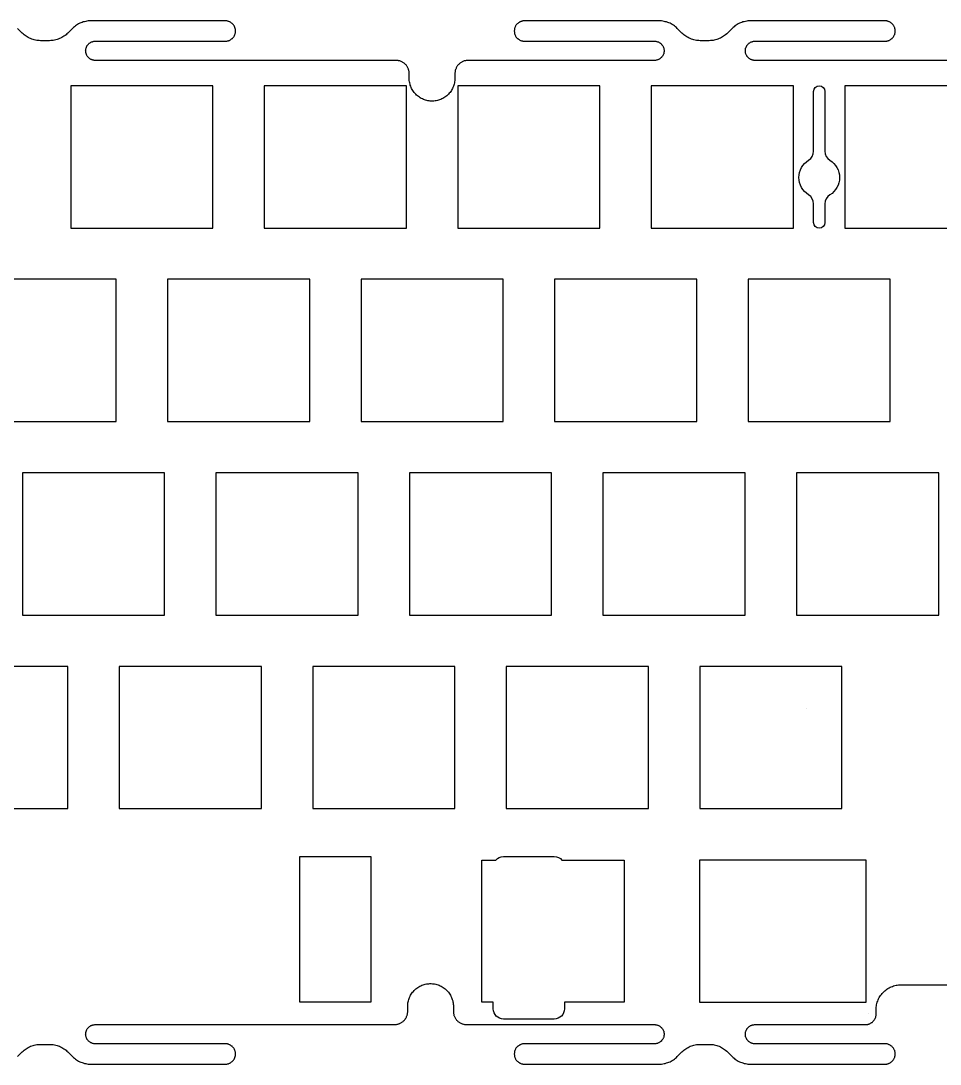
# Model space of a CAD drawing. Header units: millimetres. Extents: x -159 to 146, y -125 to 91.
# Drawn here: x -8.3 to 82.2, y -125.3 to -22.6 of the extents above; entities that cross this region are included whole.
import ezdxf

# ---------------------------------------------------------------- set-up
doc = ezdxf.new("R2010")
doc.units = ezdxf.units.MM
doc.header["$MEASUREMENT"] = 0
doc.layers.add('Ä¬ÈÏÖµ', color=7, linetype='Continuous', true_color=0x000000)

msp = doc.modelspace()

# ---------------------------------------------------------------- linework, layer by layer
at = {"layer": 'Ä¬ÈÏÖµ', "color": 7, "true_color": 0xffffff}
for p, q in [((69.06, -90.33, 5.1), (69.06, -90.33)), ((75.13, -120.3), (75.13, -120.3))]:
    msp.add_line(p, q, dxfattribs=at)
for points in [[(-3.4, -43), (10.6, -43), (10.6, -29), (-3.4, -29)], [(15.65, -43), (29.65, -43), (29.65, -29), (15.65, -29)], [(34.7, -43), (48.7, -43), (48.7, -29), (34.7, -29)], [(53.75, -43), (67.75, -43), (67.75, -29), (53.75, -29)], [(72.8, -43), (86.8, -43), (86.8, -29), (72.8, -29)], [(-12.92, -62.04), (1.08, -62.04), (1.08, -48.04), (-12.92, -48.04)], [(6.13, -62.04), (20.13, -62.04), (20.13, -48.04), (6.13, -48.04)], [(25.18, -62.04), (39.18, -62.04), (39.18, -48.04), (25.18, -48.04)], [(44.23, -62.04), (58.23, -62.04), (58.23, -48.04), (44.23, -48.04)], [(63.28, -62.04), (77.28, -62.04), (77.28, -48.04), (63.28, -48.04)], [(-8.16, -81.09), (5.84, -81.09), (5.84, -67.09), (-8.16, -67.09)], [(10.89, -81.09), (24.89, -81.09), (24.89, -67.09), (10.89, -67.09)], [(29.94, -81.09), (43.94, -81.09), (43.94, -67.09), (29.94, -67.09)], [(48.99, -81.09), (62.99, -81.09), (62.99, -67.09), (48.99, -67.09)], [(68.04, -81.09), (82.04, -81.09), (82.04, -67.09), (68.04, -67.09)], [(-17.68, -100.14), (-3.68, -100.14), (-3.68, -86.14), (-17.68, -86.14)], [(1.37, -100.14), (15.37, -100.14), (15.37, -86.14), (1.37, -86.14)], [(20.42, -100.14), (34.42, -100.14), (34.42, -86.14), (20.42, -86.14)], [(39.47, -100.14), (53.47, -100.14), (53.47, -86.14), (39.47, -86.14)], [(58.52, -100.14), (72.52, -100.14), (72.52, -86.14), (58.52, -86.14)], [(26.14, -104.85), (26.14, -119.2), (19.14, -119.2), (19.14, -104.85)], [(58.51, -119.2), (74.9, -119.2), (74.9, -105.2), (58.51, -105.2)]]:
    msp.add_lwpolyline(points, close=True, dxfattribs=at)
for points in [[(69.73, -40.62, 0.259846), (69.23, -39.72, -0.557323), (69.23, -36.32, 0.259846), (69.73, -35.43), (69.73, -29.55, -1), (70.83, -29.55), (70.83, -35.42, 0.260735), (71.33, -36.32, -0.559508), (71.33, -39.73, 0.260735), (70.83, -40.62), (70.83, -42.45, -1), (69.73, -42.45)], [(39.2, -104.85), (44.2, -104.85, -0.219126), (44.96, -105.2), (51.08, -105.2), (51.08, -119.2), (45.2, -119.2), (45.2, -119.85, -0.414206), (44.2, -120.85), (39.2, -120.85, -0.414213), (38.2, -119.85), (38.2, -119.2), (37.08, -119.2), (37.08, -105.2), (38.44, -105.2, -0.219136)]]:
    msp.add_lwpolyline(points, format="xyb", close=True, dxfattribs=at)
for points in [[(86.14, -26.49, 0), (63.96, -26.49, 0), (63.91, -26.49, 0), (63.86, -26.49, 0), (63.81, -26.48, 0), (63.76, -26.47, 0), (63.71, -26.46, 0), (63.67, -26.44, 0), (63.62, -26.43, 0), (63.57, -26.41, 0), (63.53, -26.39, 0), (63.48, -26.36, 0), (63.44, -26.34, 0), (63.4, -26.31, 0), (63.36, -26.28, 0), (63.32, -26.25, 0), (63.29, -26.21, 0), (63.25, -26.18, 0), (63.22, -26.14, 0), (63.19, -26.1, 0), (63.16, -26.06, 0), (63.14, -26.02, 0), (63.12, -25.97, 0), (63.09, -25.93, 0), (63.07, -25.88, 0), (63.06, -25.84, 0), (63.04, -25.79, 0), (63.03, -25.74, 0), (63.02, -25.69, 0), (63.02, -25.64, 0), (63.01, -25.59, 0), (63.01, -25.55, 0), (63.01, -25.5, 0), (63.02, -25.45, 0), (63.02, -25.4, 0), (63.03, -25.35, 0), (63.04, -25.3, 0), (63.06, -25.25, 0), (63.08, -25.21, 0), (63.09, -25.16, 0), (63.12, -25.12, 0), (63.14, -25.07, 0), (63.16, -25.03, 0), (63.19, -24.99, 0), (63.22, -24.95, 0), (63.26, -24.91, 0), (63.29, -24.88, 0), (63.33, -24.84, 0), (63.36, -24.81, 0), (63.4, -24.78, 0), (63.44, -24.75, 0), (63.49, -24.73, 0), (63.53, -24.7, 0), (63.57, -24.68, 0), (63.62, -24.66, 0), (63.67, -24.65, 0), (63.71, -24.63, 0), (63.76, -24.62, 0), (63.81, -24.61, 0), (63.86, -24.61, 0), (63.91, -24.6, 0), (63.96, -24.6, 0), (76.76, -24.6, 0), (76.81, -24.6, 0), (76.86, -24.59, 0), (76.92, -24.59, 0), (76.97, -24.58, 0), (77.02, -24.57, 0), (77.07, -24.55, 0), (77.11, -24.54, 0), (77.16, -24.52, 0), (77.21, -24.49, 0), (77.25, -24.47, 0), (77.3, -24.44, 0), (77.34, -24.41, 0), (77.38, -24.38, 0), (77.42, -24.35, 0), (77.46, -24.32, 0), (77.5, -24.28, 0), (77.53, -24.24, 0), (77.56, -24.2, 0), (77.59, -24.16, 0), (77.62, -24.11, 0), (77.64, -24.07, 0), (77.67, -24.02, 0), (77.69, -23.98, 0), (77.71, -23.93, 0), (77.72, -23.88, 0), (77.73, -23.83, 0), (77.75, -23.78, 0), (77.75, -23.73, 0), (77.76, -23.68, 0), (77.76, -23.63, 0), (77.76, -23.57, 0), (77.76, -23.52, 0), (77.75, -23.47, 0), (77.75, -23.42, 0), (77.73, -23.37, 0), (77.72, -23.32, 0), (77.71, -23.27, 0), (77.69, -23.22, 0), (77.67, -23.18, 0), (77.64, -23.13, 0), (77.62, -23.09, 0), (77.59, -23.04, 0), (77.56, -23, 0), (77.53, -22.96, 0), (77.5, -22.92, 0), (77.46, -22.88, 0), (77.42, -22.85, 0), (77.38, -22.82, 0), (77.34, -22.78, 0), (77.3, -22.76, 0), (77.25, -22.73, 0), (77.21, -22.71, 0), (77.16, -22.68, 0), (77.11, -22.66, 0), (77.07, -22.65, 0), (77.02, -22.63, 0), (76.97, -22.62, 0), (76.92, -22.61, 0), (76.86, -22.61, 0), (76.81, -22.6, 0), (76.76, -22.6, 0), (63.51, -22.6, 0), (63.39, -22.6, 0), (63.26, -22.61, 0), (63.14, -22.63, 0), (63.02, -22.65, 0), (62.89, -22.68, 0), (62.77, -22.71, 0), (62.65, -22.75, 0), (62.54, -22.79, 0), (62.42, -22.84, 0), (62.31, -22.9, 0), (62.2, -22.96, 0), (62.1, -23.03, 0), (61.99, -23.1, 0), (61.9, -23.18, 0), (61.8, -23.26, 0), (61.71, -23.35, 0), (61.26, -23.8, 0), (61.17, -23.89, 0), (61.07, -23.97, 0), (60.97, -24.04, 0), (60.87, -24.12, 0), (60.77, -24.18, 0), (60.66, -24.24, 0), (60.55, -24.3, 0), (60.43, -24.35, 0), (60.31, -24.4, 0), (60.2, -24.44, 0), (60.08, -24.47, 0), (59.95, -24.5, 0), (59.83, -24.52, 0), (59.71, -24.53, 0), (59.58, -24.54, 0), (59.46, -24.55, 0), (58.57, -24.55, 0), (58.44, -24.54, 0), (58.32, -24.53, 0), (58.19, -24.52, 0), (58.07, -24.5, 0), (57.95, -24.47, 0), (57.83, -24.44, 0), (57.71, -24.4, 0), (57.59, -24.35, 0), (57.48, -24.3, 0), (57.37, -24.24, 0), (57.26, -24.18, 0), (57.15, -24.12, 0), (57.05, -24.04, 0), (56.95, -23.97, 0), (56.86, -23.89, 0), (56.76, -23.8, 0), (56.31, -23.35, 0), (56.22, -23.26, 0), (56.13, -23.18, 0), (56.03, -23.1, 0), (55.93, -23.03, 0), (55.82, -22.96, 0), (55.71, -22.9, 0), (55.6, -22.84, 0), (55.49, -22.79, 0), (55.37, -22.75, 0), (55.25, -22.71, 0), (55.13, -22.68, 0), (55.01, -22.65, 0), (54.88, -22.63, 0), (54.76, -22.61, 0), (54.64, -22.6, 0), (54.51, -22.6, 0), (41.26, -22.6, 0), (41.21, -22.6, 0), (41.16, -22.61, 0), (41.11, -22.61, 0), (41.06, -22.62, 0), (41.01, -22.63, 0), (40.96, -22.65, 0), (40.91, -22.66, 0), (40.86, -22.68, 0), (40.82, -22.71, 0), (40.77, -22.73, 0), (40.73, -22.76, 0), (40.68, -22.78, 0), (40.64, -22.82, 0), (40.6, -22.85, 0), (40.56, -22.88, 0), (40.53, -22.92, 0), (40.49, -22.96, 0), (40.46, -23, 0), (40.43, -23.04, 0), (40.4, -23.09, 0), (40.38, -23.13, 0), (40.36, -23.18, 0), (40.34, -23.22, 0), (40.32, -23.27, 0), (40.3, -23.32, 0), (40.29, -23.37, 0), (40.28, -23.42, 0), (40.27, -23.47, 0), (40.27, -23.52, 0), (40.26, -23.57, 0), (40.26, -23.63, 0), (40.27, -23.68, 0), (40.27, -23.73, 0), (40.28, -23.78, 0), (40.29, -23.83, 0), (40.3, -23.88, 0), (40.32, -23.93, 0), (40.34, -23.98, 0), (40.36, -24.02, 0), (40.38, -24.07, 0), (40.4, -24.11, 0), (40.43, -24.16, 0), (40.46, -24.2, 0), (40.49, -24.24, 0), (40.53, -24.28, 0), (40.56, -24.32, 0), (40.6, -24.35, 0), (40.64, -24.38, 0), (40.68, -24.41, 0), (40.73, -24.44, 0), (40.77, -24.47, 0), (40.82, -24.49, 0), (40.86, -24.52, 0), (40.91, -24.54, 0), (40.96, -24.55, 0), (41.01, -24.57, 0), (41.06, -24.58, 0), (41.11, -24.59, 0), (41.16, -24.59, 0), (41.21, -24.6, 0), (41.26, -24.6, 0), (54.07, -24.6, 0), (54.12, -24.6, 0), (54.17, -24.61, 0), (54.21, -24.61, 0), (54.26, -24.62, 0), (54.31, -24.63, 0), (54.36, -24.65, 0), (54.41, -24.66, 0), (54.45, -24.68, 0), (54.5, -24.7, 0), (54.54, -24.73, 0), (54.58, -24.75, 0), (54.62, -24.78, 0), (54.66, -24.81, 0), (54.7, -24.84, 0), (54.74, -24.88, 0), (54.77, -24.91, 0), (54.8, -24.95, 0), (54.83, -24.99, 0), (54.86, -25.03, 0), (54.89, -25.07, 0), (54.91, -25.12, 0), (54.93, -25.16, 0), (54.95, -25.21, 0), (54.97, -25.25, 0), (54.98, -25.3, 0), (54.99, -25.35, 0), (55, -25.4, 0), (55.01, -25.45, 0), (55.01, -25.5, 0), (55.01, -25.55, 0), (55.01, -25.59, 0), (55.01, -25.64, 0), (55, -25.69, 0), (54.99, -25.74, 0), (54.98, -25.79, 0), (54.97, -25.84, 0), (54.95, -25.88, 0), (54.93, -25.93, 0), (54.91, -25.97, 0), (54.89, -26.02, 0), (54.86, -26.06, 0), (54.83, -26.1, 0), (54.8, -26.14, 0), (54.77, -26.18, 0), (54.74, -26.21, 0), (54.7, -26.25, 0), (54.66, -26.28, 0), (54.62, -26.31, 0), (54.58, -26.34, 0), (54.54, -26.36, 0), (54.5, -26.39, 0), (54.45, -26.41, 0), (54.41, -26.43, 0), (54.36, -26.44, 0), (54.31, -26.46, 0), (54.26, -26.47, 0), (54.22, -26.48, 0), (54.17, -26.49, 0), (54.12, -26.49, 0), (54.07, -26.49, 0), (35.72, -26.49, 0), (35.66, -26.49, 0), (35.59, -26.5, 0), (35.52, -26.51, 0), (35.46, -26.52, 0), (35.4, -26.53, 0), (35.33, -26.55, 0), (35.27, -26.57, 0), (35.21, -26.6, 0), (35.15, -26.62, 0), (35.09, -26.65, 0), (35.03, -26.69, 0), (34.98, -26.72, 0), (34.93, -26.76, 0), (34.87, -26.8, 0), (34.83, -26.85, 0), (34.78, -26.9, 0), (34.74, -26.94, 0), (34.69, -27, 0), (34.65, -27.05, 0), (34.62, -27.1, 0), (34.58, -27.16, 0), (34.55, -27.22, 0), (34.53, -27.28, 0), (34.5, -27.34, 0), (34.48, -27.4, 0), (34.46, -27.47, 0), (34.45, -27.53, 0), (34.44, -27.59, 0), (34.43, -27.66, 0), (34.42, -27.73, 0), (34.42, -27.79, 0), (34.42, -28.25, 0), (34.42, -28.36, 0), (34.41, -28.48, 0), (34.39, -28.59, 0), (34.37, -28.71, 0), (34.35, -28.82, 0), (34.31, -28.93, 0), (34.28, -29.04, 0), (34.23, -29.15, 0), (34.18, -29.25, 0), (34.13, -29.35, 0), (34.07, -29.45, 0), (34.01, -29.55, 0), (33.94, -29.64, 0), (33.86, -29.73, 0), (33.78, -29.82, 0), (33.7, -29.9, 0), (33.61, -29.97, 0), (33.52, -30.05, 0), (33.43, -30.11, 0), (33.33, -30.17, 0), (33.23, -30.23, 0), (33.13, -30.28, 0), (33.02, -30.33, 0), (32.91, -30.37, 0), (32.8, -30.41, 0), (32.69, -30.44, 0), (32.57, -30.46, 0), (32.46, -30.48, 0), (32.35, -30.49, 0), (32.23, -30.5, 0), (32.11, -30.5, 0), (32, -30.49, 0), (31.88, -30.48, 0), (31.77, -30.46, 0), (31.65, -30.44, 0), (31.54, -30.41, 0), (31.43, -30.37, 0), (31.32, -30.33, 0), (31.22, -30.28, 0), (31.11, -30.23, 0), (31.01, -30.17, 0), (30.92, -30.11, 0), (30.82, -30.05, 0), (30.73, -29.97, 0), (30.64, -29.9, 0), (30.56, -29.82, 0), (30.48, -29.73, 0), (30.41, -29.64, 0), (30.34, -29.55, 0), (30.27, -29.45, 0), (30.21, -29.35, 0), (30.16, -29.25, 0), (30.11, -29.15, 0), (30.07, -29.04, 0), (30.03, -28.93, 0), (30, -28.82, 0), (29.97, -28.71, 0), (29.95, -28.59, 0), (29.93, -28.48, 0), (29.92, -28.36, 0), (29.92, -28.25, 0), (29.92, -27.79, 0), (29.92, -27.73, 0), (29.91, -27.66, 0), (29.91, -27.59, 0), (29.89, -27.53, 0), (29.88, -27.47, 0), (29.86, -27.4, 0), (29.84, -27.34, 0), (29.82, -27.28, 0), (29.79, -27.22, 0), (29.76, -27.16, 0), (29.72, -27.1, 0), (29.69, -27.05, 0), (29.65, -27, 0), (29.61, -26.94, 0), (29.56, -26.9, 0), (29.52, -26.85, 0), (29.47, -26.8, 0), (29.42, -26.76, 0), (29.36, -26.72, 0), (29.31, -26.69, 0), (29.25, -26.65, 0), (29.19, -26.62, 0), (29.13, -26.6, 0), (29.07, -26.57, 0), (29.01, -26.55, 0), (28.95, -26.53, 0), (28.88, -26.52, 0), (28.82, -26.51, 0), (28.75, -26.5, 0), (28.69, -26.49, 0), (28.62, -26.49, 0), (-0.98, -26.49, 0), (-1.03, -26.49, 0), (-1.08, -26.49, 0), (-1.13, -26.48, 0), (-1.18, -26.47, 0), (-1.22, -26.46, 0), (-1.27, -26.44, 0), (-1.32, -26.43, 0), (-1.36, -26.41, 0), (-1.41, -26.39, 0), (-1.45, -26.36, 0), (-1.5, -26.34, 0), (-1.54, -26.31, 0), (-1.58, -26.28, 0), (-1.61, -26.25, 0), (-1.65, -26.21, 0), (-1.68, -26.18, 0), (-1.71, -26.14, 0), (-1.74, -26.1, 0), (-1.77, -26.06, 0), (-1.8, -26.02, 0), (-1.82, -25.97, 0), (-1.84, -25.93, 0), (-1.86, -25.88, 0), (-1.88, -25.84, 0), (-1.89, -25.79, 0), (-1.9, -25.74, 0), (-1.91, -25.69, 0), (-1.92, -25.64, 0), (-1.92, -25.59, 0), (-1.93, -25.55, 0), (-1.92, -25.5, 0), (-1.92, -25.45, 0), (-1.91, -25.4, 0), (-1.9, -25.35, 0), (-1.89, -25.3, 0), (-1.88, -25.25, 0), (-1.86, -25.21, 0), (-1.84, -25.16, 0), (-1.82, -25.12, 0), (-1.8, -25.07, 0), (-1.77, -25.03, 0), (-1.74, -24.99, 0), (-1.71, -24.95, 0), (-1.68, -24.91, 0), (-1.65, -24.88, 0), (-1.61, -24.84, 0), (-1.57, -24.81, 0), (-1.54, -24.78, 0), (-1.49, -24.75, 0), (-1.45, -24.73, 0), (-1.41, -24.7, 0), (-1.36, -24.68, 0), (-1.32, -24.66, 0), (-1.27, -24.65, 0), (-1.22, -24.63, 0), (-1.18, -24.62, 0), (-1.13, -24.61, 0), (-1.08, -24.61, 0), (-1.03, -24.6, 0), (-0.98, -24.6, 0), (11.82, -24.6, 0), (11.88, -24.6, 0), (11.93, -24.59, 0), (11.98, -24.59, 0), (12.03, -24.58, 0), (12.08, -24.57, 0), (12.13, -24.55, 0), (12.18, -24.54, 0), (12.22, -24.52, 0), (12.27, -24.49, 0), (12.32, -24.47, 0), (12.36, -24.44, 0), (12.4, -24.41, 0), (12.44, -24.38, 0), (12.48, -24.35, 0), (12.52, -24.32, 0), (12.56, -24.28, 0), (12.59, -24.24, 0), (12.62, -24.2, 0), (12.65, -24.16, 0), (12.68, -24.11, 0), (12.71, -24.07, 0), (12.73, -24.02, 0), (12.75, -23.98, 0), (12.77, -23.93, 0), (12.78, -23.88, 0), (12.8, -23.83, 0), (12.81, -23.78, 0), (12.82, -23.73, 0), (12.82, -23.68, 0), (12.82, -23.63, 0), (12.82, -23.57, 0), (12.82, -23.52, 0), (12.82, -23.47, 0), (12.81, -23.42, 0), (12.8, -23.37, 0), (12.78, -23.32, 0), (12.77, -23.27, 0), (12.75, -23.22, 0), (12.73, -23.18, 0), (12.71, -23.13, 0), (12.68, -23.09, 0), (12.65, -23.04, 0), (12.62, -23, 0), (12.59, -22.96, 0), (12.56, -22.92, 0), (12.52, -22.88, 0), (12.48, -22.85, 0), (12.44, -22.82, 0), (12.4, -22.78, 0), (12.36, -22.76, 0), (12.32, -22.73, 0), (12.27, -22.71, 0), (12.22, -22.68, 0), (12.18, -22.66, 0), (12.13, -22.65, 0), (12.08, -22.63, 0), (12.03, -22.62, 0), (11.98, -22.61, 0), (11.93, -22.61, 0), (11.88, -22.6, 0), (11.82, -22.6, 0), (-1.42, -22.6, 0), (-1.55, -22.6, 0), (-1.67, -22.61, 0), (-1.8, -22.63, 0), (-1.92, -22.65, 0), (-2.04, -22.68, 0), (-2.16, -22.71, 0), (-2.28, -22.75, 0), (-2.4, -22.79, 0), (-2.51, -22.84, 0), (-2.63, -22.9, 0), (-2.73, -22.96, 0), (-2.84, -23.03, 0), (-2.94, -23.1, 0), (-3.04, -23.18, 0), (-3.14, -23.26, 0), (-3.23, -23.35, 0), (-3.68, -23.8, 0), (-3.77, -23.89, 0), (-3.86, -23.97, 0), (-3.96, -24.04, 0), (-4.07, -24.12, 0), (-4.17, -24.18, 0), (-4.28, -24.24, 0), (-4.39, -24.3, 0), (-4.51, -24.35, 0), (-4.62, -24.4, 0), (-4.74, -24.44, 0), (-4.86, -24.47, 0), (-4.98, -24.5, 0), (-5.11, -24.52, 0), (-5.23, -24.53, 0), (-5.36, -24.54, 0), (-5.48, -24.55, 0), (-6.37, -24.55, 0), (-6.49, -24.54, 0), (-6.62, -24.53, 0), (-6.74, -24.52, 0), (-6.87, -24.5, 0), (-6.99, -24.47, 0), (-7.11, -24.44, 0), (-7.23, -24.4, 0), (-7.35, -24.35, 0), (-7.46, -24.3, 0), (-7.57, -24.24, 0), (-7.68, -24.18, 0), (-7.79, -24.12, 0), (-7.89, -24.04, 0), (-7.99, -23.97, 0), (-8.08, -23.89, 0), (-8.17, -23.8, 0), (-8.62, -23.35, 0)], [(-8.62, -124.55, 0), (-8.17, -124.09, 0), (-8.08, -124.01, 0), (-7.99, -123.93, 0), (-7.89, -123.85, 0), (-7.79, -123.78, 0), (-7.68, -123.71, 0), (-7.57, -123.65, 0), (-7.46, -123.59, 0), (-7.35, -123.54, 0), (-7.23, -123.5, 0), (-7.11, -123.46, 0), (-6.99, -123.42, 0), (-6.87, -123.4, 0), (-6.74, -123.37, 0), (-6.62, -123.36, 0), (-6.49, -123.35, 0), (-6.37, -123.35, 0), (-5.48, -123.35, 0), (-5.36, -123.35, 0), (-5.23, -123.36, 0), (-5.11, -123.37, 0), (-4.98, -123.4, 0), (-4.86, -123.42, 0), (-4.74, -123.46, 0), (-4.62, -123.5, 0), (-4.51, -123.54, 0), (-4.39, -123.59, 0), (-4.28, -123.65, 0), (-4.17, -123.71, 0), (-4.07, -123.78, 0), (-3.96, -123.85, 0), (-3.86, -123.93, 0), (-3.77, -124.01, 0), (-3.68, -124.09, 0), (-3.23, -124.55, 0), (-3.14, -124.63, 0), (-3.04, -124.71, 0), (-2.94, -124.79, 0), (-2.84, -124.86, 0), (-2.73, -124.93, 0), (-2.63, -124.99, 0), (-2.51, -125.05, 0), (-2.4, -125.1, 0), (-2.28, -125.14, 0), (-2.16, -125.18, 0), (-2.04, -125.22, 0), (-1.92, -125.24, 0), (-1.8, -125.27, 0), (-1.67, -125.28, 0), (-1.55, -125.29, 0), (-1.42, -125.29, 0), (11.82, -125.29, 0), (11.88, -125.29, 0), (11.93, -125.29, 0), (11.98, -125.28, 0), (12.03, -125.27, 0), (12.08, -125.26, 0), (12.13, -125.25, 0), (12.18, -125.23, 0), (12.22, -125.21, 0), (12.27, -125.19, 0), (12.32, -125.16, 0), (12.36, -125.14, 0), (12.4, -125.11, 0), (12.44, -125.08, 0), (12.48, -125.04, 0), (12.52, -125.01, 0), (12.56, -124.97, 0), (12.59, -124.93, 0), (12.62, -124.89, 0), (12.65, -124.85, 0), (12.68, -124.81, 0), (12.71, -124.76, 0), (12.73, -124.72, 0), (12.75, -124.67, 0), (12.77, -124.62, 0), (12.78, -124.57, 0), (12.8, -124.52, 0), (12.81, -124.47, 0), (12.82, -124.42, 0), (12.82, -124.37, 0), (12.82, -124.32, 0), (12.82, -124.27, 0), (12.82, -124.22, 0), (12.82, -124.16, 0), (12.81, -124.11, 0), (12.8, -124.06, 0), (12.78, -124.01, 0), (12.77, -123.96, 0), (12.75, -123.92, 0), (12.73, -123.87, 0), (12.71, -123.82, 0), (12.68, -123.78, 0), (12.65, -123.73, 0), (12.62, -123.69, 0), (12.59, -123.65, 0), (12.56, -123.61, 0), (12.52, -123.58, 0), (12.48, -123.54, 0), (12.44, -123.51, 0), (12.4, -123.48, 0), (12.36, -123.45, 0), (12.32, -123.42, 0), (12.27, -123.4, 0), (12.22, -123.38, 0), (12.18, -123.36, 0), (12.13, -123.34, 0), (12.08, -123.33, 0), (12.03, -123.31, 0), (11.98, -123.3, 0), (11.93, -123.3, 0), (11.88, -123.29, 0), (11.82, -123.29, 0), (-0.98, -123.29, 0), (-1.03, -123.29, 0), (-1.08, -123.29, 0), (-1.13, -123.28, 0), (-1.18, -123.27, 0), (-1.22, -123.26, 0), (-1.27, -123.25, 0), (-1.32, -123.23, 0), (-1.36, -123.21, 0), (-1.41, -123.19, 0), (-1.45, -123.17, 0), (-1.49, -123.14, 0), (-1.54, -123.11, 0), (-1.57, -123.08, 0), (-1.61, -123.05, 0), (-1.65, -123.02, 0), (-1.68, -122.98, 0), (-1.71, -122.94, 0), (-1.74, -122.9, 0), (-1.77, -122.86, 0), (-1.8, -122.82, 0), (-1.82, -122.78, 0), (-1.84, -122.73, 0), (-1.86, -122.69, 0), (-1.88, -122.64, 0), (-1.89, -122.59, 0), (-1.9, -122.54, 0), (-1.91, -122.49, 0), (-1.92, -122.45, 0), (-1.92, -122.4, 0), (-1.93, -122.35, 0), (-1.92, -122.3, 0), (-1.92, -122.25, 0), (-1.91, -122.2, 0), (-1.9, -122.15, 0), (-1.89, -122.1, 0), (-1.88, -122.05, 0), (-1.86, -122.01, 0), (-1.84, -121.96, 0), (-1.82, -121.92, 0), (-1.8, -121.87, 0), (-1.77, -121.83, 0), (-1.74, -121.79, 0), (-1.71, -121.75, 0), (-1.68, -121.71, 0), (-1.65, -121.68, 0), (-1.61, -121.64, 0), (-1.57, -121.61, 0), (-1.54, -121.58, 0), (-1.49, -121.55, 0), (-1.45, -121.53, 0), (-1.41, -121.5, 0), (-1.36, -121.48, 0), (-1.32, -121.46, 0), (-1.27, -121.45, 0), (-1.22, -121.43, 0), (-1.18, -121.42, 0), (-1.13, -121.41, 0), (-1.08, -121.41, 0), (-1.03, -121.4, 0), (-0.98, -121.4, 0), (28.47, -121.4, 0), (28.54, -121.4, 0), (28.6, -121.39, 0), (28.67, -121.39, 0), (28.73, -121.37, 0), (28.8, -121.36, 0), (28.86, -121.34, 0), (28.92, -121.32, 0), (28.98, -121.3, 0), (29.04, -121.27, 0), (29.1, -121.24, 0), (29.16, -121.2, 0), (29.21, -121.17, 0), (29.27, -121.13, 0), (29.32, -121.09, 0), (29.37, -121.04, 0), (29.41, -121, 0), (29.46, -120.95, 0), (29.5, -120.9, 0), (29.54, -120.84, 0), (29.57, -120.79, 0), (29.61, -120.73, 0), (29.64, -120.67, 0), (29.67, -120.61, 0), (29.69, -120.55, 0), (29.71, -120.49, 0), (29.73, -120.43, 0), (29.74, -120.36, 0), (29.76, -120.3, 0), (29.76, -120.23, 0), (29.77, -120.17, 0), (29.77, -120.1, 0), (29.77, -119.62, 0), (29.77, -119.5, 0), (29.78, -119.39, 0), (29.8, -119.27, 0), (29.82, -119.16, 0), (29.85, -119.05, 0), (29.88, -118.93, 0), (29.92, -118.82, 0), (29.96, -118.72, 0), (30.01, -118.61, 0), (30.06, -118.51, 0), (30.12, -118.41, 0), (30.19, -118.31, 0), (30.26, -118.22, 0), (30.33, -118.13, 0), (30.41, -118.05, 0), (30.49, -117.97, 0), (30.58, -117.89, 0), (30.67, -117.82, 0), (30.77, -117.75, 0), (30.86, -117.69, 0), (30.96, -117.63, 0), (31.07, -117.58, 0), (31.17, -117.53, 0), (31.28, -117.49, 0), (31.39, -117.46, 0), (31.5, -117.43, 0), (31.62, -117.4, 0), (31.73, -117.39, 0), (31.85, -117.38, 0), (31.96, -117.37, 0), (32.08, -117.37, 0), (32.2, -117.38, 0), (32.31, -117.39, 0), (32.42, -117.4, 0), (32.54, -117.43, 0), (32.65, -117.46, 0), (32.76, -117.49, 0), (32.87, -117.53, 0), (32.98, -117.58, 0), (33.08, -117.63, 0), (33.18, -117.69, 0), (33.28, -117.75, 0), (33.37, -117.82, 0), (33.46, -117.89, 0), (33.55, -117.97, 0), (33.63, -118.05, 0), (33.71, -118.13, 0), (33.79, -118.22, 0), (33.86, -118.31, 0), (33.92, -118.41, 0), (33.98, -118.51, 0), (34.03, -118.61, 0), (34.08, -118.72, 0), (34.13, -118.82, 0), (34.16, -118.93, 0), (34.2, -119.05, 0), (34.22, -119.16, 0), (34.24, -119.27, 0), (34.26, -119.39, 0), (34.27, -119.5, 0), (34.27, -119.62, 0), (34.27, -120.1, 0), (34.27, -120.17, 0), (34.28, -120.23, 0), (34.29, -120.3, 0), (34.3, -120.36, 0), (34.31, -120.43, 0), (34.33, -120.49, 0), (34.35, -120.55, 0), (34.38, -120.61, 0), (34.4, -120.67, 0), (34.43, -120.73, 0), (34.47, -120.79, 0), (34.5, -120.84, 0), (34.54, -120.9, 0), (34.59, -120.95, 0), (34.63, -121, 0), (34.68, -121.04, 0), (34.72, -121.09, 0), (34.78, -121.13, 0), (34.83, -121.17, 0), (34.88, -121.2, 0), (34.94, -121.24, 0), (35, -121.27, 0), (35.06, -121.3, 0), (35.12, -121.32, 0), (35.18, -121.34, 0), (35.25, -121.36, 0), (35.31, -121.37, 0), (35.37, -121.39, 0), (35.44, -121.39, 0), (35.51, -121.4, 0), (35.57, -121.4, 0), (54.07, -121.4, 0), (54.12, -121.4, 0), (54.17, -121.41, 0), (54.21, -121.41, 0), (54.26, -121.42, 0), (54.31, -121.43, 0), (54.36, -121.45, 0), (54.41, -121.46, 0), (54.45, -121.48, 0), (54.5, -121.5, 0), (54.54, -121.53, 0), (54.58, -121.55, 0), (54.62, -121.58, 0), (54.66, -121.61, 0), (54.7, -121.64, 0), (54.74, -121.68, 0), (54.77, -121.71, 0), (54.8, -121.75, 0), (54.83, -121.79, 0), (54.86, -121.83, 0), (54.89, -121.87, 0), (54.91, -121.92, 0), (54.93, -121.96, 0), (54.95, -122.01, 0), (54.97, -122.05, 0), (54.98, -122.1, 0), (54.99, -122.15, 0), (55, -122.2, 0), (55.01, -122.25, 0), (55.01, -122.3, 0), (55.01, -122.35, 0), (55.01, -122.4, 0), (55.01, -122.45, 0), (55, -122.49, 0), (54.99, -122.54, 0), (54.98, -122.59, 0), (54.97, -122.64, 0), (54.95, -122.69, 0), (54.93, -122.73, 0), (54.91, -122.78, 0), (54.89, -122.82, 0), (54.86, -122.86, 0), (54.83, -122.9, 0), (54.8, -122.94, 0), (54.77, -122.98, 0), (54.74, -123.02, 0), (54.7, -123.05, 0), (54.66, -123.08, 0), (54.62, -123.11, 0), (54.58, -123.14, 0), (54.54, -123.17, 0), (54.5, -123.19, 0), (54.45, -123.21, 0), (54.41, -123.23, 0), (54.36, -123.25, 0), (54.31, -123.26, 0), (54.26, -123.27, 0), (54.21, -123.28, 0), (54.17, -123.29, 0), (54.12, -123.29, 0), (54.07, -123.29, 0), (41.26, -123.29, 0), (41.21, -123.29, 0), (41.16, -123.3, 0), (41.11, -123.3, 0), (41.06, -123.31, 0), (41.01, -123.33, 0), (40.96, -123.34, 0), (40.91, -123.36, 0), (40.86, -123.38, 0), (40.82, -123.4, 0), (40.77, -123.42, 0), (40.73, -123.45, 0), (40.68, -123.48, 0), (40.64, -123.51, 0), (40.6, -123.54, 0), (40.56, -123.58, 0), (40.53, -123.61, 0), (40.49, -123.65, 0), (40.46, -123.69, 0), (40.43, -123.73, 0), (40.4, -123.78, 0), (40.38, -123.82, 0), (40.36, -123.87, 0), (40.34, -123.92, 0), (40.32, -123.96, 0), (40.3, -124.01, 0), (40.29, -124.06, 0), (40.28, -124.11, 0), (40.27, -124.16, 0), (40.27, -124.22, 0), (40.26, -124.27, 0), (40.26, -124.32, 0), (40.27, -124.37, 0), (40.27, -124.42, 0), (40.28, -124.47, 0), (40.29, -124.52, 0), (40.3, -124.57, 0), (40.32, -124.62, 0), (40.34, -124.67, 0), (40.36, -124.72, 0), (40.38, -124.76, 0), (40.4, -124.81, 0), (40.43, -124.85, 0), (40.46, -124.89, 0), (40.49, -124.93, 0), (40.53, -124.97, 0), (40.56, -125.01, 0), (40.6, -125.04, 0), (40.64, -125.08, 0), (40.68, -125.11, 0), (40.73, -125.14, 0), (40.77, -125.16, 0), (40.82, -125.19, 0), (40.86, -125.21, 0), (40.91, -125.23, 0), (40.96, -125.25, 0), (41.01, -125.26, 0), (41.06, -125.27, 0), (41.11, -125.28, 0), (41.16, -125.29, 0), (41.21, -125.29, 0), (41.26, -125.29, 0), (54.51, -125.29, 0), (54.64, -125.29, 0), (54.76, -125.28, 0), (54.88, -125.27, 0), (55.01, -125.24, 0), (55.13, -125.22, 0), (55.25, -125.18, 0), (55.37, -125.14, 0), (55.49, -125.1, 0), (55.6, -125.05, 0), (55.71, -124.99, 0), (55.82, -124.93, 0), (55.93, -124.86, 0), (56.03, -124.79, 0), (56.13, -124.71, 0), (56.22, -124.63, 0), (56.31, -124.55, 0), (56.76, -124.09, 0), (56.86, -124.01, 0), (56.95, -123.93, 0), (57.05, -123.85, 0), (57.15, -123.78, 0), (57.26, -123.71, 0), (57.37, -123.65, 0), (57.48, -123.59, 0), (57.59, -123.54, 0), (57.71, -123.5, 0), (57.83, -123.46, 0), (57.95, -123.42, 0), (58.07, -123.4, 0), (58.19, -123.37, 0), (58.32, -123.36, 0), (58.44, -123.35, 0), (58.57, -123.35, 0), (59.46, -123.35, 0), (59.58, -123.35, 0), (59.71, -123.36, 0), (59.83, -123.37, 0), (59.95, -123.4, 0), (60.08, -123.42, 0), (60.2, -123.46, 0), (60.31, -123.5, 0), (60.43, -123.54, 0), (60.55, -123.59, 0), (60.66, -123.65, 0), (60.77, -123.71, 0), (60.87, -123.78, 0), (60.97, -123.85, 0), (61.07, -123.93, 0), (61.17, -124.01, 0), (61.26, -124.09, 0), (61.71, -124.55, 0), (61.8, -124.63, 0), (61.9, -124.71, 0), (61.99, -124.79, 0), (62.1, -124.86, 0), (62.2, -124.93, 0), (62.31, -124.99, 0), (62.42, -125.05, 0), (62.54, -125.1, 0), (62.65, -125.14, 0), (62.77, -125.18, 0), (62.89, -125.22, 0), (63.02, -125.24, 0), (63.14, -125.27, 0), (63.26, -125.28, 0), (63.39, -125.29, 0), (63.51, -125.29, 0), (76.76, -125.29, 0), (76.81, -125.29, 0), (76.86, -125.29, 0), (76.92, -125.28, 0), (76.97, -125.27, 0), (77.02, -125.26, 0), (77.07, -125.25, 0), (77.11, -125.23, 0), (77.16, -125.21, 0), (77.21, -125.19, 0), (77.25, -125.16, 0), (77.3, -125.14, 0), (77.34, -125.11, 0), (77.38, -125.08, 0), (77.42, -125.04, 0), (77.46, -125.01, 0), (77.5, -124.97, 0), (77.53, -124.93, 0), (77.56, -124.89, 0), (77.59, -124.85, 0), (77.62, -124.81, 0), (77.64, -124.76, 0), (77.67, -124.72, 0), (77.69, -124.67, 0), (77.71, -124.62, 0), (77.72, -124.57, 0), (77.73, -124.52, 0), (77.75, -124.47, 0), (77.75, -124.42, 0), (77.76, -124.37, 0), (77.76, -124.32, 0), (77.76, -124.27, 0), (77.76, -124.22, 0), (77.75, -124.16, 0), (77.75, -124.11, 0), (77.73, -124.06, 0), (77.72, -124.01, 0), (77.71, -123.96, 0), (77.69, -123.92, 0), (77.67, -123.87, 0), (77.64, -123.82, 0), (77.62, -123.78, 0), (77.59, -123.73, 0), (77.56, -123.69, 0), (77.53, -123.65, 0), (77.5, -123.61, 0), (77.46, -123.58, 0), (77.42, -123.54, 0), (77.38, -123.51, 0), (77.34, -123.48, 0), (77.3, -123.45, 0), (77.25, -123.42, 0), (77.21, -123.4, 0), (77.16, -123.38, 0), (77.11, -123.36, 0), (77.07, -123.34, 0), (77.02, -123.33, 0), (76.97, -123.31, 0), (76.92, -123.3, 0), (76.86, -123.3, 0), (76.81, -123.29, 0), (76.76, -123.29, 0), (63.96, -123.29, 0), (63.91, -123.29, 0), (63.86, -123.29, 0), (63.81, -123.28, 0), (63.76, -123.27, 0), (63.71, -123.26, 0), (63.67, -123.25, 0), (63.62, -123.23, 0), (63.57, -123.21, 0), (63.53, -123.19, 0), (63.49, -123.17, 0), (63.44, -123.14, 0), (63.4, -123.11, 0), (63.36, -123.08, 0), (63.33, -123.05, 0), (63.29, -123.02, 0), (63.26, -122.98, 0), (63.22, -122.94, 0), (63.19, -122.9, 0), (63.16, -122.86, 0), (63.14, -122.82, 0), (63.12, -122.78, 0), (63.09, -122.73, 0), (63.08, -122.69, 0), (63.06, -122.64, 0), (63.04, -122.59, 0), (63.03, -122.54, 0), (63.02, -122.49, 0), (63.02, -122.45, 0), (63.01, -122.4, 0), (63.01, -122.35, 0), (63.01, -122.3, 0), (63.02, -122.25, 0), (63.02, -122.2, 0), (63.03, -122.15, 0), (63.04, -122.1, 0), (63.06, -122.05, 0), (63.08, -122.01, 0), (63.09, -121.96, 0), (63.12, -121.92, 0), (63.14, -121.87, 0), (63.16, -121.83, 0), (63.19, -121.79, 0), (63.22, -121.75, 0), (63.26, -121.71, 0), (63.29, -121.68, 0), (63.33, -121.64, 0), (63.36, -121.61, 0), (63.4, -121.58, 0), (63.44, -121.55, 0), (63.49, -121.53, 0), (63.53, -121.5, 0), (63.57, -121.48, 0), (63.62, -121.46, 0), (63.67, -121.45, 0), (63.71, -121.43, 0), (63.76, -121.42, 0), (63.81, -121.41, 0), (63.86, -121.41, 0), (63.91, -121.4, 0), (63.96, -121.4, 0), (74.83, -121.4, 0), (74.89, -121.4, 0), (74.94, -121.4, 0), (74.99, -121.39, 0), (75.05, -121.38, 0), (75.1, -121.37, 0), (75.15, -121.35, 0), (75.2, -121.34, 0), (75.25, -121.32, 0), (75.3, -121.29, 0), (75.34, -121.27, 0), (75.39, -121.24, 0), (75.43, -121.21, 0), (75.48, -121.18, 0), (75.52, -121.15, 0), (75.56, -121.11, 0), (75.6, -121.07, 0), (75.63, -121.04, 0), (75.66, -120.99, 0), (75.7, -120.95, 0), (75.73, -120.91, 0), (75.75, -120.86, 0), (75.78, -120.81, 0), (75.8, -120.77, 0), (75.82, -120.72, 0), (75.84, -120.67, 0), (75.85, -120.61, 0), (75.86, -120.56, 0), (75.87, -120.51, 0), (75.88, -120.46, 0), (75.88, -120.4, 0), (75.88, -120.35, 0), (75.88, -119.93, 0), (75.89, -119.81, 0), (75.9, -119.69, 0), (75.91, -119.56, 0), (75.93, -119.44, 0), (75.96, -119.32, 0), (76, -119.2, 0), (76.04, -119.08, 0), (76.08, -118.97, 0), (76.13, -118.85, 0), (76.19, -118.74, 0), (76.26, -118.64, 0), (76.32, -118.53, 0), (76.4, -118.43, 0), (76.48, -118.34, 0), (76.56, -118.25, 0), (76.65, -118.16, 0), (76.74, -118.07, 0), (76.83, -118, 0), (76.93, -117.92, 0), (77.04, -117.85, 0), (77.15, -117.79, 0), (77.26, -117.73, 0), (77.37, -117.68, 0), (77.48, -117.64, 0), (77.6, -117.6, 0), (77.72, -117.56, 0), (77.84, -117.53, 0), (77.96, -117.51, 0), (78.09, -117.5, 0), (78.21, -117.49, 0), (78.33, -117.48, 0), (84.99, -117.48, 0)]]:
    msp.add_polyline3d(points, dxfattribs=at)

doc.saveas('drawing.dxf')
